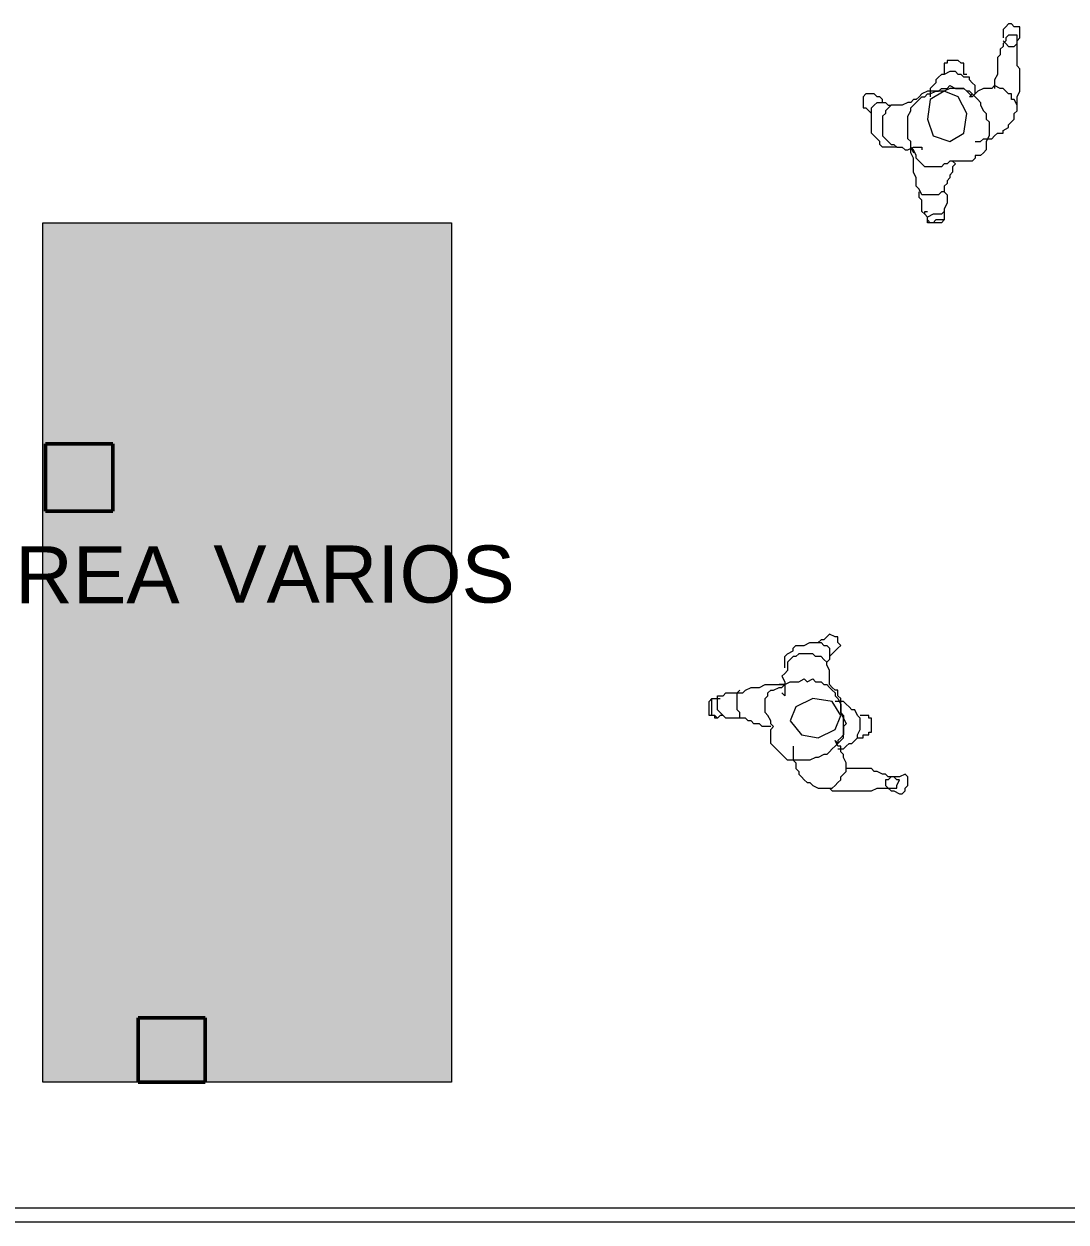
# Model space of a CAD drawing. Header units: millimetres. Extents: x 0.4 to 34.5, y 0.3 to 53.8.
# Drawn here: x 21.354 to 25.293, y 14.209 to 18.738 of the extents above; entities that cross this region are included whole.
import ezdxf

# ---------------------------------------------------------------- set-up
doc = ezdxf.new("R2010")
doc.units = ezdxf.units.MM
doc.header["$MEASUREMENT"] = 0
doc.layers.add('Layer 1', color=7, linetype='Continuous')

msp = doc.modelspace()

# ---------------------------------------------------------------- hatches: boundary and pattern name
at = {"layer": 'Layer 1', "true_color": 0xeee8cc}
msp.add_hatch(color=254, dxfattribs=at).paths.add_polyline_path([(21.4249, 17.987), (22.9701, 17.987), (22.9701, 14.7378), (21.4249, 14.7378)])

# ---------------------------------------------------------------- linework, layer by layer
at = {"layer": 'Layer 1', "lineweight": 0}
for points in [[(25.0551, 18.675), (25.0657, 18.6644), (25.0763, 18.6538), (25.0975, 18.6538), (25.1081, 18.6644), (25.1081, 18.675), (25.1186, 18.6855), (25.1186, 18.6961), (25.1186, 18.7173), (25.1186, 18.7278), (25.0975, 18.7278), (25.0869, 18.7384), (25.0763, 18.7384), (25.0657, 18.7278), (25.0551, 18.7173), (25.0551, 18.7067), (25.0551, 18.6855)], [(25.1081, 18.4209), (25.1081, 18.4315), (25.1081, 18.4527), (25.1081, 18.4632), (25.1186, 18.4844), (25.1186, 18.495), (25.1186, 18.5162), (25.1186, 18.5268), (25.1186, 18.5479), (25.1186, 18.5691), (25.1081, 18.5797), (25.1081, 18.6008), (25.1081, 18.622), (25.1081, 18.6432), (25.1081, 18.6538), (25.1081, 18.675), (25.1081, 18.6961), (25.0869, 18.6961), (25.0763, 18.6961), (25.0657, 18.6855), (25.0657, 18.675), (25.0551, 18.6644), (25.0551, 18.6538), (25.0446, 18.6432), (25.0446, 18.622), (25.034, 18.6114), (25.034, 18.5902), (25.034, 18.5797), (25.034, 18.5691), (25.034, 18.5479), (25.0234, 18.5268), (25.0234, 18.5162), (25.0234, 18.495)], [(24.9176, 18.5479), (24.907, 18.5479), (24.907, 18.5585), (24.907, 18.5691), (24.907, 18.5797), (24.907, 18.5902), (24.8964, 18.5902), (24.8858, 18.6008), (24.8752, 18.6008), (24.8646, 18.6008), (24.854, 18.6008), (24.8435, 18.6008), (24.8435, 18.5902), (24.8329, 18.5902), (24.8329, 18.5797), (24.8329, 18.5691), (24.8329, 18.5585), (24.8329, 18.5479)], [(24.9493, 18.4738), (24.9493, 18.4844), (24.9493, 18.5056), (24.9387, 18.5162), (24.9281, 18.5268), (24.9281, 18.5374), (24.907, 18.5374), (24.8964, 18.5479), (24.8858, 18.5479), (24.8752, 18.5585), (24.854, 18.5585), (24.8329, 18.5479), (24.8223, 18.5479), (24.8117, 18.5374), (24.8011, 18.5268), (24.8011, 18.5162), (24.7906, 18.5056), (24.78, 18.495), (24.78, 18.4844), (24.78, 18.4632)], [(24.9493, 18.2939), (24.9705, 18.2939), (24.9811, 18.3045), (25.0022, 18.3045), (25.0128, 18.3045), (25.0234, 18.3151), (25.034, 18.3257), (25.0551, 18.3257), (25.0551, 18.3362), (25.0763, 18.3468), (25.0763, 18.3574), (25.0869, 18.368), (25.0975, 18.3786), (25.0975, 18.3998), (25.1081, 18.4104), (25.1081, 18.4315), (25.0975, 18.4527), (25.0869, 18.4527), (25.0869, 18.4738), (25.0763, 18.4738), (25.0657, 18.4844), (25.0551, 18.495), (25.0446, 18.495), (25.0234, 18.5056), (25.0128, 18.495), (24.9916, 18.495), (24.9811, 18.495), (24.9599, 18.4844), (24.9493, 18.4738), (24.9387, 18.4632), (24.9281, 18.4632), (24.9387, 18.4738), (24.9281, 18.4844), (24.9176, 18.4844), (24.907, 18.495), (24.8858, 18.495), (24.8752, 18.495), (24.854, 18.495), (24.8329, 18.4844), (24.8223, 18.4844), (24.8011, 18.4844), (24.78, 18.4844), (24.7694, 18.4844), (24.7482, 18.4738), (24.7376, 18.4632), (24.727, 18.4527), (24.7165, 18.4527), (24.7059, 18.4421), (24.6953, 18.4421), (24.6741, 18.4315), (24.653, 18.4315), (24.6424, 18.4315), (24.6318, 18.4315), (24.6106, 18.4104), (24.6106, 18.3998), (24.6, 18.3892), (24.6, 18.3786), (24.6, 18.3574), (24.6, 18.3468), (24.6, 18.3257), (24.6, 18.3151), (24.6106, 18.3045), (24.6212, 18.2939), (24.6318, 18.2833), (24.6424, 18.2833), (24.653, 18.2728), (24.6741, 18.2728), (24.6847, 18.2622), (24.6953, 18.2622), (24.7165, 18.2728), (24.7376, 18.2728), (24.7482, 18.2728), (24.7482, 18.2622)], [(24.9387, 18.4738), (24.9493, 18.4632), (24.9599, 18.4527), (24.9705, 18.4421), (24.9705, 18.4315), (24.9811, 18.4104), (24.9916, 18.3998), (24.9916, 18.3786), (25.0022, 18.368), (25.0022, 18.3468), (25.0022, 18.3257), (25.0022, 18.3151), (24.9916, 18.2939), (24.9916, 18.2833), (24.9916, 18.2622), (24.9811, 18.2516), (24.9705, 18.241), (24.9493, 18.241), (24.9493, 18.2304), (24.9387, 18.2198), (24.9176, 18.2198), (24.8964, 18.2198), (24.8858, 18.2198), (24.8752, 18.2198), (24.854, 18.2198), (24.8435, 18.2092), (24.8329, 18.2092), (24.8223, 18.1987), (24.8011, 18.1987), (24.78, 18.1987), (24.7694, 18.1987), (24.7588, 18.1987), (24.7482, 18.2092), (24.7376, 18.2198), (24.727, 18.2304), (24.727, 18.241), (24.7165, 18.2622), (24.7059, 18.2728), (24.7059, 18.2939), (24.6953, 18.3045), (24.6953, 18.3257), (24.6953, 18.3468), (24.6953, 18.3574), (24.6953, 18.3786), (24.6953, 18.3892), (24.7059, 18.4104), (24.7059, 18.4209), (24.7165, 18.4315), (24.727, 18.4421), (24.7376, 18.4527), (24.7482, 18.4632), (24.7588, 18.4632), (24.7694, 18.4738), (24.78, 18.4738), (24.8011, 18.4844), (24.8117, 18.4844), (24.8223, 18.495), (24.8435, 18.495), (24.854, 18.5056), (24.8752, 18.495), (24.8858, 18.495), (24.907, 18.495), (24.9176, 18.4844), (24.9281, 18.4738), (24.9387, 18.4632)], [(24.7694, 18.3786), (24.7906, 18.3151), (24.854, 18.2939), (24.907, 18.3257), (24.9176, 18.3998), (24.8858, 18.4632), (24.8329, 18.4844), (24.78, 18.4527), (24.7694, 18.3786)], [(24.6, 18.4421), (24.6, 18.4527), (24.5894, 18.4632), (24.5789, 18.4632), (24.5683, 18.4738), (24.5471, 18.4738), (24.5366, 18.4738), (24.526, 18.4632), (24.526, 18.4421), (24.526, 18.4209), (24.5366, 18.4209), (24.5471, 18.4104), (24.5577, 18.3998)], [(24.653, 18.2728), (24.6318, 18.2728), (24.6212, 18.2728), (24.6, 18.2728), (24.5894, 18.2833), (24.5894, 18.2939), (24.5789, 18.3045), (24.5683, 18.3151), (24.5577, 18.3257), (24.5577, 18.3468), (24.5577, 18.368), (24.5577, 18.3892), (24.5577, 18.3998), (24.5577, 18.4209), (24.5683, 18.4315), (24.5789, 18.4421), (24.5894, 18.4421), (24.6106, 18.4421), (24.6212, 18.4315), (24.6318, 18.4315)], [(24.8646, 18.2198), (24.8752, 18.2092), (24.8646, 18.1987), (24.8646, 18.1775), (24.854, 18.1669), (24.854, 18.1563), (24.8435, 18.1458), (24.8435, 18.1352), (24.8329, 18.1246), (24.8329, 18.1034), (24.8223, 18.1034), (24.8117, 18.0928), (24.7906, 18.0928), (24.7694, 18.0928), (24.7588, 18.0928), (24.7482, 18.0928), (24.7376, 18.114), (24.727, 18.1246), (24.727, 18.1458), (24.727, 18.1563), (24.7165, 18.1775), (24.7165, 18.1881), (24.7165, 18.2092), (24.7165, 18.2304), (24.7059, 18.2516), (24.7059, 18.2728), (24.7165, 18.2516)], [(24.8329, 18.1034), (24.8435, 18.0928), (24.8435, 18.0717), (24.8435, 18.0611), (24.8329, 18.0399), (24.8329, 18.0293), (24.8223, 18.0187), (24.8011, 18.0187), (24.7906, 18.0187), (24.7694, 18.0082), (24.7588, 18.0187), (24.7482, 18.0293), (24.7482, 18.0505), (24.7482, 18.0717), (24.7376, 18.0822), (24.7376, 18.1034)], [(24.8329, 18.0399), (24.8329, 18.0399), (24.8329, 18.0293), (24.8329, 18.0187), (24.8329, 18.0082), (24.8329, 17.9976), (24.8223, 17.987), (24.8117, 17.987), (24.8011, 17.987), (24.7906, 17.987), (24.78, 17.987), (24.7694, 17.987), (24.7694, 17.9976), (24.7694, 18.0082), (24.7588, 18.0187), (24.7588, 18.0293), (24.7694, 18.0293)], [(24.8329, 18.0187), (24.8329, 18.0082), (24.8329, 17.9976), (24.8223, 17.9976), (24.8117, 17.9976), (24.8011, 17.9976), (24.7906, 17.987), (24.78, 17.987), (24.7694, 17.9976), (24.7694, 18.0082), (24.7588, 18.0187), (24.7588, 18.0293)], [(21.4249, 17.987), (22.9701, 17.987), (22.9701, 14.7378), (21.4249, 14.7378), (21.4249, 17.987)], [(24.2296, 16.3042), (24.2296, 16.3254), (24.2296, 16.336), (24.2296, 16.3465), (24.2402, 16.3571), (24.2614, 16.3677), (24.2614, 16.3783), (24.272, 16.3888), (24.2825, 16.3888), (24.3037, 16.3888), (24.3248, 16.3994), (24.346, 16.3994), (24.3672, 16.3994), (24.3778, 16.3888), (24.3884, 16.3888), (24.399, 16.3783), (24.399, 16.3571), (24.399, 16.3465), (24.399, 16.336), (24.3884, 16.3254)], [(24.399, 16.3465), (24.4095, 16.3571), (24.4201, 16.3677), (24.4307, 16.3783), (24.4413, 16.3888), (24.4307, 16.3994), (24.4307, 16.4206), (24.4201, 16.4206), (24.399, 16.4312), (24.3884, 16.4206), (24.3778, 16.41), (24.3672, 16.41), (24.3566, 16.3994)], [(24.2614, 16.0078), (24.2614, 15.9867), (24.2614, 15.9655), (24.2614, 15.9549), (24.272, 15.9443), (24.272, 15.9232), (24.2825, 15.9126), (24.2825, 15.902), (24.2931, 15.8914), (24.3037, 15.8808), (24.3143, 15.8702), (24.3248, 15.8702), (24.3354, 15.8597), (24.3566, 15.8491), (24.3672, 15.8491), (24.3884, 15.8491), (24.4095, 15.8491), (24.4201, 15.8597), (24.4307, 15.8702), (24.4413, 15.8808), (24.4413, 15.8914), (24.4519, 15.902), (24.4624, 15.9126), (24.4624, 15.9232), (24.4624, 15.9443), (24.4519, 15.9655), (24.4519, 15.9761), (24.4413, 15.9867), (24.4413, 16.0078), (24.4307, 16.0078), (24.4201, 16.029), (24.4307, 16.0184), (24.4413, 16.029), (24.4519, 16.0396), (24.4519, 16.0502), (24.4519, 16.0608), (24.4519, 16.0819), (24.4519, 16.1031), (24.4519, 16.1137), (24.4413, 16.1348), (24.4413, 16.156), (24.4413, 16.1666), (24.4413, 16.1878), (24.4307, 16.1984), (24.4307, 16.2195), (24.4201, 16.2195), (24.4095, 16.2301), (24.399, 16.2407), (24.399, 16.2618), (24.399, 16.283), (24.399, 16.2936), (24.3884, 16.3148), (24.3884, 16.3254), (24.3778, 16.336), (24.3672, 16.3465), (24.346, 16.3465), (24.3354, 16.3571), (24.3248, 16.3571), (24.3037, 16.3571), (24.2825, 16.3571), (24.272, 16.3465), (24.2614, 16.3465), (24.2508, 16.336), (24.2402, 16.3254), (24.2402, 16.3148), (24.2402, 16.2936), (24.2296, 16.283), (24.219, 16.2724), (24.2296, 16.2512), (24.2296, 16.2407), (24.2296, 16.2195), (24.2296, 16.1984), (24.219, 16.2089)], [(24.0708, 16.1137), (24.0497, 16.1137), (24.0285, 16.1137), (24.0179, 16.1137), (24.0074, 16.1137), (23.9968, 16.1242), (23.9862, 16.1348), (23.9756, 16.1454), (23.9756, 16.1666), (23.9756, 16.1772), (23.9756, 16.1984), (23.9968, 16.1984), (24.0074, 16.2089), (24.0285, 16.2089), (24.0497, 16.2089), (24.0603, 16.2195)], [(24.4307, 16.0184), (24.4201, 16.0078), (24.4095, 15.9972), (24.399, 15.9867), (24.3884, 15.9761), (24.3778, 15.9761), (24.3566, 15.9655), (24.346, 15.9655), (24.3248, 15.9549), (24.3143, 15.9549), (24.2931, 15.9549), (24.272, 15.9549), (24.2614, 15.9549), (24.2402, 15.9549), (24.2296, 15.9655), (24.219, 15.9761), (24.2084, 15.9867), (24.1978, 15.9972), (24.1873, 16.0078), (24.1767, 16.0184), (24.1767, 16.0396), (24.1767, 16.0502), (24.1767, 16.0714), (24.1873, 16.0819), (24.1767, 16.0925), (24.1767, 16.1031), (24.1661, 16.1242), (24.1555, 16.1348), (24.1555, 16.156), (24.1555, 16.1666), (24.1555, 16.1878), (24.1661, 16.1984), (24.1661, 16.2089), (24.1767, 16.2195), (24.1873, 16.2195), (24.2084, 16.2301), (24.219, 16.2301), (24.2296, 16.2407), (24.2508, 16.2512), (24.2614, 16.2512), (24.2825, 16.2512), (24.3037, 16.2618), (24.3143, 16.2512), (24.3354, 16.2618), (24.346, 16.2512), (24.3672, 16.2512), (24.3778, 16.2407), (24.3884, 16.2407), (24.399, 16.2301), (24.4095, 16.2195), (24.4201, 16.2089), (24.4201, 16.1984), (24.4307, 16.1878), (24.4413, 16.1666), (24.4413, 16.156), (24.4413, 16.1348), (24.4519, 16.1242), (24.4519, 16.1137), (24.4624, 16.0925), (24.4519, 16.0819), (24.4519, 16.0608), (24.4519, 16.0502), (24.4413, 16.0396), (24.4307, 16.029), (24.4307, 16.0184)], [(23.9968, 16.1242), (23.9968, 16.1242), (23.9862, 16.1242), (23.9756, 16.1137), (23.965, 16.1242), (23.9544, 16.1242), (23.9439, 16.1242), (23.9439, 16.1348), (23.9439, 16.1454), (23.9439, 16.156), (23.9439, 16.1666), (23.9439, 16.1772), (23.9544, 16.1878), (23.965, 16.1878), (23.9756, 16.1878), (23.9862, 16.1878)], [(23.9756, 16.1137), (23.965, 16.1137), (23.965, 16.1242), (23.9544, 16.1242), (23.9544, 16.1348), (23.9544, 16.1454), (23.9544, 16.156), (23.9544, 16.1666), (23.9544, 16.1772), (23.9544, 16.1878), (23.965, 16.1878), (23.9756, 16.1878), (23.9862, 16.1878)], [(24.3354, 16.1878), (24.272, 16.156), (24.2508, 16.1031), (24.2931, 16.0502), (24.3566, 16.0396), (24.4201, 16.0714), (24.4413, 16.1242), (24.4095, 16.1772), (24.3354, 16.1878)], [(24.4307, 15.9972), (24.4519, 15.9972), (24.4624, 16.0078), (24.473, 16.0184), (24.4836, 16.0184), (24.4942, 16.029), (24.5048, 16.0396), (24.5048, 16.0502), (24.5154, 16.0714), (24.5154, 16.0819), (24.5154, 16.1031), (24.5154, 16.1137), (24.5048, 16.1242), (24.4942, 16.1454), (24.4836, 16.1454), (24.473, 16.156), (24.4624, 16.1666), (24.4519, 16.1772), (24.4413, 16.1772), (24.4201, 16.1772)], [(24.5048, 16.0396), (24.5048, 16.0396), (24.5154, 16.0396), (24.526, 16.0396), (24.526, 16.0502), (24.5366, 16.0502), (24.5471, 16.0502), (24.5471, 16.0608), (24.5577, 16.0608), (24.5577, 16.0714), (24.5577, 16.0819), (24.5577, 16.0925), (24.5577, 16.1031), (24.5577, 16.1137), (24.5471, 16.1137), (24.5471, 16.1242), (24.5366, 16.1242), (24.526, 16.1242), (24.5154, 16.1242)], [(24.3778, 15.8491), (24.399, 15.8491), (24.4095, 15.8385), (24.4201, 15.8385), (24.4413, 15.8385), (24.4519, 15.8385), (24.473, 15.8385), (24.4836, 15.8385), (24.5048, 15.8385), (24.526, 15.8385), (24.5471, 15.8385), (24.5577, 15.8385), (24.5789, 15.8491), (24.6, 15.8491), (24.6106, 15.8491), (24.6318, 15.8491), (24.653, 15.8491), (24.653, 15.8597), (24.6636, 15.8808), (24.653, 15.8808), (24.6424, 15.8914), (24.6212, 15.8914), (24.6106, 15.902), (24.6, 15.902), (24.5789, 15.9126), (24.5683, 15.9126), (24.5577, 15.9232), (24.5366, 15.9232), (24.526, 15.9232), (24.5048, 15.9232), (24.4942, 15.9232), (24.473, 15.9232), (24.4624, 15.9232)], [(24.6318, 15.8914), (24.6212, 15.8808), (24.6106, 15.8808), (24.6106, 15.8597), (24.6212, 15.8491), (24.6318, 15.8385), (24.6424, 15.8385), (24.6636, 15.8279), (24.6741, 15.8279), (24.6847, 15.8385), (24.6847, 15.8491), (24.6953, 15.8597), (24.6953, 15.8808), (24.6953, 15.8914), (24.6847, 15.902), (24.6636, 15.8914), (24.6424, 15.8914)]]:
    msp.add_lwpolyline(points, dxfattribs=at)
at = {"layer": 'Layer 1', "color": 7, "lineweight": 5, "true_color": 0xffffff}
for points in [[(25.0551, 18.675), (25.0657, 18.6644), (25.0763, 18.6538), (25.0975, 18.6538), (25.1081, 18.6644), (25.1081, 18.675), (25.1186, 18.6855), (25.1186, 18.6961), (25.1186, 18.7173), (25.1186, 18.7278), (25.0975, 18.7278), (25.0869, 18.7384), (25.0763, 18.7384), (25.0657, 18.7278), (25.0551, 18.7173), (25.0551, 18.7067), (25.0551, 18.6855)], [(25.1081, 18.4209), (25.1081, 18.4315), (25.1081, 18.4527), (25.1081, 18.4632), (25.1186, 18.4844), (25.1186, 18.495), (25.1186, 18.5162), (25.1186, 18.5268), (25.1186, 18.5479), (25.1186, 18.5691), (25.1081, 18.5797), (25.1081, 18.6008), (25.1081, 18.622), (25.1081, 18.6432), (25.1081, 18.6538), (25.1081, 18.675), (25.1081, 18.6961), (25.0869, 18.6961), (25.0763, 18.6961), (25.0657, 18.6855), (25.0657, 18.675), (25.0551, 18.6644), (25.0551, 18.6538), (25.0446, 18.6432), (25.0446, 18.622), (25.034, 18.6114), (25.034, 18.5902), (25.034, 18.5797), (25.034, 18.5691), (25.034, 18.5479), (25.0234, 18.5268), (25.0234, 18.5162), (25.0234, 18.495)], [(24.9176, 18.5479), (24.907, 18.5479), (24.907, 18.5585), (24.907, 18.5691), (24.907, 18.5797), (24.907, 18.5902), (24.8964, 18.5902), (24.8858, 18.6008), (24.8752, 18.6008), (24.8646, 18.6008), (24.854, 18.6008), (24.8435, 18.6008), (24.8435, 18.5902), (24.8329, 18.5902), (24.8329, 18.5797), (24.8329, 18.5691), (24.8329, 18.5585), (24.8329, 18.5479)], [(24.9493, 18.4738), (24.9493, 18.4844), (24.9493, 18.5056), (24.9387, 18.5162), (24.9281, 18.5268), (24.9281, 18.5374), (24.907, 18.5374), (24.8964, 18.5479), (24.8858, 18.5479), (24.8752, 18.5585), (24.854, 18.5585), (24.8329, 18.5479), (24.8223, 18.5479), (24.8117, 18.5374), (24.8011, 18.5268), (24.8011, 18.5162), (24.7906, 18.5056), (24.78, 18.495), (24.78, 18.4844), (24.78, 18.4632)], [(24.9493, 18.2939), (24.9705, 18.2939), (24.9811, 18.3045), (25.0022, 18.3045), (25.0128, 18.3045), (25.0234, 18.3151), (25.034, 18.3257), (25.0551, 18.3257), (25.0551, 18.3362), (25.0763, 18.3468), (25.0763, 18.3574), (25.0869, 18.368), (25.0975, 18.3786), (25.0975, 18.3998), (25.1081, 18.4104), (25.1081, 18.4315), (25.0975, 18.4527), (25.0869, 18.4527), (25.0869, 18.4738), (25.0763, 18.4738), (25.0657, 18.4844), (25.0551, 18.495), (25.0446, 18.495), (25.0234, 18.5056), (25.0128, 18.495), (24.9916, 18.495), (24.9811, 18.495), (24.9599, 18.4844), (24.9493, 18.4738), (24.9387, 18.4632), (24.9281, 18.4632), (24.9387, 18.4738), (24.9281, 18.4844), (24.9176, 18.4844), (24.907, 18.495), (24.8858, 18.495), (24.8752, 18.495), (24.854, 18.495), (24.8329, 18.4844), (24.8223, 18.4844), (24.8011, 18.4844), (24.78, 18.4844), (24.7694, 18.4844), (24.7482, 18.4738), (24.7376, 18.4632), (24.727, 18.4527), (24.7165, 18.4527), (24.7059, 18.4421), (24.6953, 18.4421), (24.6741, 18.4315), (24.653, 18.4315), (24.6424, 18.4315), (24.6318, 18.4315), (24.6106, 18.4104), (24.6106, 18.3998), (24.6, 18.3892), (24.6, 18.3786), (24.6, 18.3574), (24.6, 18.3468), (24.6, 18.3257), (24.6, 18.3151), (24.6106, 18.3045), (24.6212, 18.2939), (24.6318, 18.2833), (24.6424, 18.2833), (24.653, 18.2728), (24.6741, 18.2728), (24.6847, 18.2622), (24.6953, 18.2622), (24.7165, 18.2728), (24.7376, 18.2728), (24.7482, 18.2728), (24.7482, 18.2622)], [(24.9387, 18.4738), (24.9493, 18.4632), (24.9599, 18.4527), (24.9705, 18.4421), (24.9705, 18.4315), (24.9811, 18.4104), (24.9916, 18.3998), (24.9916, 18.3786), (25.0022, 18.368), (25.0022, 18.3468), (25.0022, 18.3257), (25.0022, 18.3151), (24.9916, 18.2939), (24.9916, 18.2833), (24.9916, 18.2622), (24.9811, 18.2516), (24.9705, 18.241), (24.9493, 18.241), (24.9493, 18.2304), (24.9387, 18.2198), (24.9176, 18.2198), (24.8964, 18.2198), (24.8858, 18.2198), (24.8752, 18.2198), (24.854, 18.2198), (24.8435, 18.2092), (24.8329, 18.2092), (24.8223, 18.1987), (24.8011, 18.1987), (24.78, 18.1987), (24.7694, 18.1987), (24.7588, 18.1987), (24.7482, 18.2092), (24.7376, 18.2198), (24.727, 18.2304), (24.727, 18.241), (24.7165, 18.2622), (24.7059, 18.2728), (24.7059, 18.2939), (24.6953, 18.3045), (24.6953, 18.3257), (24.6953, 18.3468), (24.6953, 18.3574), (24.6953, 18.3786), (24.6953, 18.3892), (24.7059, 18.4104), (24.7059, 18.4209), (24.7165, 18.4315), (24.727, 18.4421), (24.7376, 18.4527), (24.7482, 18.4632), (24.7588, 18.4632), (24.7694, 18.4738), (24.78, 18.4738), (24.8011, 18.4844), (24.8117, 18.4844), (24.8223, 18.495), (24.8435, 18.495), (24.854, 18.5056), (24.8752, 18.495), (24.8858, 18.495), (24.907, 18.495), (24.9176, 18.4844), (24.9281, 18.4738), (24.9387, 18.4632)], [(24.7694, 18.3786), (24.7906, 18.3151), (24.854, 18.2939), (24.907, 18.3257), (24.9176, 18.3998), (24.8858, 18.4632), (24.8329, 18.4844), (24.78, 18.4527), (24.7694, 18.3786)], [(24.6, 18.4421), (24.6, 18.4527), (24.5894, 18.4632), (24.5789, 18.4632), (24.5683, 18.4738), (24.5471, 18.4738), (24.5366, 18.4738), (24.526, 18.4632), (24.526, 18.4421), (24.526, 18.4209), (24.5366, 18.4209), (24.5471, 18.4104), (24.5577, 18.3998)], [(24.653, 18.2728), (24.6318, 18.2728), (24.6212, 18.2728), (24.6, 18.2728), (24.5894, 18.2833), (24.5894, 18.2939), (24.5789, 18.3045), (24.5683, 18.3151), (24.5577, 18.3257), (24.5577, 18.3468), (24.5577, 18.368), (24.5577, 18.3892), (24.5577, 18.3998), (24.5577, 18.4209), (24.5683, 18.4315), (24.5789, 18.4421), (24.5894, 18.4421), (24.6106, 18.4421), (24.6212, 18.4315), (24.6318, 18.4315)], [(24.8646, 18.2198), (24.8752, 18.2092), (24.8646, 18.1987), (24.8646, 18.1775), (24.854, 18.1669), (24.854, 18.1563), (24.8435, 18.1458), (24.8435, 18.1352), (24.8329, 18.1246), (24.8329, 18.1034), (24.8223, 18.1034), (24.8117, 18.0928), (24.7906, 18.0928), (24.7694, 18.0928), (24.7588, 18.0928), (24.7482, 18.0928), (24.7376, 18.114), (24.727, 18.1246), (24.727, 18.1458), (24.727, 18.1563), (24.7165, 18.1775), (24.7165, 18.1881), (24.7165, 18.2092), (24.7165, 18.2304), (24.7059, 18.2516), (24.7059, 18.2728), (24.7165, 18.2516)], [(24.8329, 18.1034), (24.8435, 18.0928), (24.8435, 18.0717), (24.8435, 18.0611), (24.8329, 18.0399), (24.8329, 18.0293), (24.8223, 18.0187), (24.8011, 18.0187), (24.7906, 18.0187), (24.7694, 18.0082), (24.7588, 18.0187), (24.7482, 18.0293), (24.7482, 18.0505), (24.7482, 18.0717), (24.7376, 18.0822), (24.7376, 18.1034)], [(24.8329, 18.0399), (24.8329, 18.0399), (24.8329, 18.0293), (24.8329, 18.0187), (24.8329, 18.0082), (24.8329, 17.9976), (24.8223, 17.987), (24.8117, 17.987), (24.8011, 17.987), (24.7906, 17.987), (24.78, 17.987), (24.7694, 17.987), (24.7694, 17.9976), (24.7694, 18.0082), (24.7588, 18.0187), (24.7588, 18.0293), (24.7694, 18.0293)], [(24.8329, 18.0187), (24.8329, 18.0082), (24.8329, 17.9976), (24.8223, 17.9976), (24.8117, 17.9976), (24.8011, 17.9976), (24.7906, 17.987), (24.78, 17.987), (24.7694, 17.9976), (24.7694, 18.0082), (24.7588, 18.0187), (24.7588, 18.0293)], [(21.4355, 17.1509), (21.6472, 17.1509)], [(24.2296, 16.3042), (24.2296, 16.3254), (24.2296, 16.336), (24.2296, 16.3465), (24.2402, 16.3571), (24.2614, 16.3677), (24.2614, 16.3783), (24.272, 16.3888), (24.2825, 16.3888), (24.3037, 16.3888), (24.3248, 16.3994), (24.346, 16.3994), (24.3672, 16.3994), (24.3778, 16.3888), (24.3884, 16.3888), (24.399, 16.3783), (24.399, 16.3571), (24.399, 16.3465), (24.399, 16.336), (24.3884, 16.3254)], [(24.399, 16.3465), (24.4095, 16.3571), (24.4201, 16.3677), (24.4307, 16.3783), (24.4413, 16.3888), (24.4307, 16.3994), (24.4307, 16.4206), (24.4201, 16.4206), (24.399, 16.4312), (24.3884, 16.4206), (24.3778, 16.41), (24.3672, 16.41), (24.3566, 16.3994)], [(24.2614, 16.0078), (24.2614, 15.9867), (24.2614, 15.9655), (24.2614, 15.9549), (24.272, 15.9443), (24.272, 15.9232), (24.2825, 15.9126), (24.2825, 15.902), (24.2931, 15.8914), (24.3037, 15.8808), (24.3143, 15.8702), (24.3248, 15.8702), (24.3354, 15.8597), (24.3566, 15.8491), (24.3672, 15.8491), (24.3884, 15.8491), (24.4095, 15.8491), (24.4201, 15.8597), (24.4307, 15.8702), (24.4413, 15.8808), (24.4413, 15.8914), (24.4519, 15.902), (24.4624, 15.9126), (24.4624, 15.9232), (24.4624, 15.9443), (24.4519, 15.9655), (24.4519, 15.9761), (24.4413, 15.9867), (24.4413, 16.0078), (24.4307, 16.0078), (24.4201, 16.029), (24.4307, 16.0184), (24.4413, 16.029), (24.4519, 16.0396), (24.4519, 16.0502), (24.4519, 16.0608), (24.4519, 16.0819), (24.4519, 16.1031), (24.4519, 16.1137), (24.4413, 16.1348), (24.4413, 16.156), (24.4413, 16.1666), (24.4413, 16.1878), (24.4307, 16.1984), (24.4307, 16.2195), (24.4201, 16.2195), (24.4095, 16.2301), (24.399, 16.2407), (24.399, 16.2618), (24.399, 16.283), (24.399, 16.2936), (24.3884, 16.3148), (24.3884, 16.3254), (24.3778, 16.336), (24.3672, 16.3465), (24.346, 16.3465), (24.3354, 16.3571), (24.3248, 16.3571), (24.3037, 16.3571), (24.2825, 16.3571), (24.272, 16.3465), (24.2614, 16.3465), (24.2508, 16.336), (24.2402, 16.3254), (24.2402, 16.3148), (24.2402, 16.2936), (24.2296, 16.283), (24.219, 16.2724), (24.2296, 16.2512), (24.2296, 16.2407), (24.2296, 16.2195), (24.2296, 16.1984), (24.219, 16.2089)], [(24.0708, 16.1137), (24.0497, 16.1137), (24.0285, 16.1137), (24.0179, 16.1137), (24.0074, 16.1137), (23.9968, 16.1242), (23.9862, 16.1348), (23.9756, 16.1454), (23.9756, 16.1666), (23.9756, 16.1772), (23.9756, 16.1984), (23.9968, 16.1984), (24.0074, 16.2089), (24.0285, 16.2089), (24.0497, 16.2089), (24.0603, 16.2195)], [(24.4307, 16.0184), (24.4201, 16.0078), (24.4095, 15.9972), (24.399, 15.9867), (24.3884, 15.9761), (24.3778, 15.9761), (24.3566, 15.9655), (24.346, 15.9655), (24.3248, 15.9549), (24.3143, 15.9549), (24.2931, 15.9549), (24.272, 15.9549), (24.2614, 15.9549), (24.2402, 15.9549), (24.2296, 15.9655), (24.219, 15.9761), (24.2084, 15.9867), (24.1978, 15.9972), (24.1873, 16.0078), (24.1767, 16.0184), (24.1767, 16.0396), (24.1767, 16.0502), (24.1767, 16.0714), (24.1873, 16.0819), (24.1767, 16.0925), (24.1767, 16.1031), (24.1661, 16.1242), (24.1555, 16.1348), (24.1555, 16.156), (24.1555, 16.1666), (24.1555, 16.1878), (24.1661, 16.1984), (24.1661, 16.2089), (24.1767, 16.2195), (24.1873, 16.2195), (24.2084, 16.2301), (24.219, 16.2301), (24.2296, 16.2407), (24.2508, 16.2512), (24.2614, 16.2512), (24.2825, 16.2512), (24.3037, 16.2618), (24.3143, 16.2512), (24.3354, 16.2618), (24.346, 16.2512), (24.3672, 16.2512), (24.3778, 16.2407), (24.3884, 16.2407), (24.399, 16.2301), (24.4095, 16.2195), (24.4201, 16.2089), (24.4201, 16.1984), (24.4307, 16.1878), (24.4413, 16.1666), (24.4413, 16.156), (24.4413, 16.1348), (24.4519, 16.1242), (24.4519, 16.1137), (24.4624, 16.0925), (24.4519, 16.0819), (24.4519, 16.0608), (24.4519, 16.0502), (24.4413, 16.0396), (24.4307, 16.029), (24.4307, 16.0184)], [(23.9968, 16.1242), (23.9968, 16.1242), (23.9862, 16.1242), (23.9756, 16.1137), (23.965, 16.1242), (23.9544, 16.1242), (23.9439, 16.1242), (23.9439, 16.1348), (23.9439, 16.1454), (23.9439, 16.156), (23.9439, 16.1666), (23.9439, 16.1772), (23.9544, 16.1878), (23.965, 16.1878), (23.9756, 16.1878), (23.9862, 16.1878)], [(23.9756, 16.1137), (23.965, 16.1137), (23.965, 16.1242), (23.9544, 16.1242), (23.9544, 16.1348), (23.9544, 16.1454), (23.9544, 16.156), (23.9544, 16.1666), (23.9544, 16.1772), (23.9544, 16.1878), (23.965, 16.1878), (23.9756, 16.1878), (23.9862, 16.1878)], [(24.3354, 16.1878), (24.272, 16.156), (24.2508, 16.1031), (24.2931, 16.0502), (24.3566, 16.0396), (24.4201, 16.0714), (24.4413, 16.1242), (24.4095, 16.1772), (24.3354, 16.1878)], [(24.4307, 15.9972), (24.4519, 15.9972), (24.4624, 16.0078), (24.473, 16.0184), (24.4836, 16.0184), (24.4942, 16.029), (24.5048, 16.0396), (24.5048, 16.0502), (24.5154, 16.0714), (24.5154, 16.0819), (24.5154, 16.1031), (24.5154, 16.1137), (24.5048, 16.1242), (24.4942, 16.1454), (24.4836, 16.1454), (24.473, 16.156), (24.4624, 16.1666), (24.4519, 16.1772), (24.4413, 16.1772), (24.4201, 16.1772)], [(24.5048, 16.0396), (24.5048, 16.0396), (24.5154, 16.0396), (24.526, 16.0396), (24.526, 16.0502), (24.5366, 16.0502), (24.5471, 16.0502), (24.5471, 16.0608), (24.5577, 16.0608), (24.5577, 16.0714), (24.5577, 16.0819), (24.5577, 16.0925), (24.5577, 16.1031), (24.5577, 16.1137), (24.5471, 16.1137), (24.5471, 16.1242), (24.5366, 16.1242), (24.526, 16.1242), (24.5154, 16.1242)], [(24.3778, 15.8491), (24.399, 15.8491), (24.4095, 15.8385), (24.4201, 15.8385), (24.4413, 15.8385), (24.4519, 15.8385), (24.473, 15.8385), (24.4836, 15.8385), (24.5048, 15.8385), (24.526, 15.8385), (24.5471, 15.8385), (24.5577, 15.8385), (24.5789, 15.8491), (24.6, 15.8491), (24.6106, 15.8491), (24.6318, 15.8491), (24.653, 15.8491), (24.653, 15.8597), (24.6636, 15.8808), (24.653, 15.8808), (24.6424, 15.8914), (24.6212, 15.8914), (24.6106, 15.902), (24.6, 15.902), (24.5789, 15.9126), (24.5683, 15.9126), (24.5577, 15.9232), (24.5366, 15.9232), (24.526, 15.9232), (24.5048, 15.9232), (24.4942, 15.9232), (24.473, 15.9232), (24.4624, 15.9232)], [(24.6318, 15.8914), (24.6212, 15.8808), (24.6106, 15.8808), (24.6106, 15.8597), (24.6212, 15.8491), (24.6318, 15.8385), (24.6424, 15.8385), (24.6636, 15.8279), (24.6741, 15.8279), (24.6847, 15.8385), (24.6847, 15.8491), (24.6953, 15.8597), (24.6953, 15.8808), (24.6953, 15.8914), (24.6847, 15.902), (24.6636, 15.8914), (24.6424, 15.8914)], [(25.4679, 14.2615), (20.0385, 14.2615)], [(25.4679, 14.2086), (19.9856, 14.2086)]]:
    msp.add_lwpolyline(points, dxfattribs=at)
at = {"layer": 'Layer 1', "color": 96, "lineweight": 5, "true_color": 0x008000}
msp.add_lwpolyline([(21.4249, 17.987), (22.9701, 17.987), (22.9701, 14.7378), (21.4249, 14.7378), (21.4249, 17.987)], dxfattribs=at)
at = {"layer": 'Layer 1', "color": 7, "lineweight": 50, "true_color": 0xffffff}
for points in [[(21.6895, 17.1509), (21.4355, 17.1509)], [(21.4355, 17.1509), (21.4355, 16.8969)], [(21.6895, 16.8969), (21.6895, 17.1509)], [(21.4355, 16.8969), (21.6895, 16.8969)], [(22.0388, 14.9812), (21.7848, 14.9812)], [(21.7848, 14.9812), (21.7848, 14.7378)], [(22.0388, 14.7378), (22.0388, 14.9812)], [(21.7848, 14.7378), (22.0388, 14.7378)]]:
    msp.add_lwpolyline(points, dxfattribs=at)
at = {"layer": 'Layer 1', "lineweight": 0}
msp.add_open_spline([(24.1767, 16.0819), (24.1767, 16.0819), (24.1661, 16.0819), (24.1661, 16.0819), (24.1661, 16.0819), (24.1555, 16.0819), (24.1555, 16.0819), (24.1555, 16.0819), (24.1449, 16.0819), (24.1449, 16.0819), (24.1449, 16.0819), (24.1344, 16.0925), (24.1344, 16.0925), (24.1344, 16.0925), (24.1132, 16.0925), (24.1132, 16.0925), (24.1132, 16.0925), (24.1026, 16.1031), (24.1026, 16.1031), (24.1026, 16.1031), (24.092, 16.1031), (24.092, 16.1031), (24.092, 16.1031), (24.0814, 16.1137), (24.0814, 16.1137), (24.0814, 16.1137), (24.0603, 16.1137), (24.0603, 16.1137), (24.0603, 16.1137), (24.0603, 16.1348), (24.0603, 16.1348), (24.0603, 16.1348), (24.0497, 16.1454), (24.0497, 16.1454), (24.0497, 16.1454), (24.0497, 16.1666), (24.0497, 16.1666), (24.0497, 16.1666), (24.0497, 16.1772), (24.0497, 16.1772), (24.0497, 16.1772), (24.0497, 16.1984), (24.0497, 16.1984), (24.0497, 16.1984), (24.0497, 16.2089), (24.0497, 16.2089), (24.0497, 16.2089), (24.0708, 16.2089), (24.0708, 16.2089), (24.0708, 16.2089), (24.0814, 16.2195), (24.0814, 16.2195), (24.0814, 16.2195), (24.1026, 16.2301), (24.1026, 16.2301), (24.1026, 16.2301), (24.1238, 16.2301), (24.1238, 16.2301), (24.1238, 16.2301), (24.1344, 16.2301), (24.1344, 16.2301), (24.1344, 16.2301), (24.1555, 16.2407), (24.1555, 16.2407), (24.1555, 16.2407), (24.1661, 16.2407), (24.1661, 16.2407), (24.1661, 16.2407), (24.1873, 16.2407), (24.1873, 16.2407), (24.1873, 16.2407), (24.2084, 16.2407), (24.2084, 16.2407), (24.2084, 16.2407), (24.2296, 16.2407), (24.2296, 16.2407), (24.2296, 16.2407), (24.2084, 16.2407), (24.2084, 16.2407)], degree=3, knots=[0, 0, 0, 0, 1, 1, 1, 2, 2, 2, 3, 3, 3, 4, 4, 4, 5, 5, 5, 6, 6, 6, 7, 7, 7, 8, 8, 8, 9, 9, 9, 10, 10, 10, 11, 11, 11, 12, 12, 12, 13, 13, 13, 14, 14, 14, 15, 15, 15, 16, 16, 16, 17, 17, 17, 18, 18, 18, 19, 19, 19, 20, 20, 20, 21, 21, 21, 22, 22, 22, 23, 23, 23, 24, 24, 24, 25, 25, 25, 26, 26, 26, 26], dxfattribs=at)
at = {"layer": 'Layer 1', "color": 7, "lineweight": 5, "true_color": 0xffffff}
msp.add_open_spline([(24.1767, 16.0819), (24.1767, 16.0819), (24.1661, 16.0819), (24.1661, 16.0819), (24.1661, 16.0819), (24.1555, 16.0819), (24.1555, 16.0819), (24.1555, 16.0819), (24.1449, 16.0819), (24.1449, 16.0819), (24.1449, 16.0819), (24.1344, 16.0925), (24.1344, 16.0925), (24.1344, 16.0925), (24.1132, 16.0925), (24.1132, 16.0925), (24.1132, 16.0925), (24.1026, 16.1031), (24.1026, 16.1031), (24.1026, 16.1031), (24.092, 16.1031), (24.092, 16.1031), (24.092, 16.1031), (24.0814, 16.1137), (24.0814, 16.1137), (24.0814, 16.1137), (24.0603, 16.1137), (24.0603, 16.1137), (24.0603, 16.1137), (24.0603, 16.1348), (24.0603, 16.1348), (24.0603, 16.1348), (24.0497, 16.1454), (24.0497, 16.1454), (24.0497, 16.1454), (24.0497, 16.1666), (24.0497, 16.1666), (24.0497, 16.1666), (24.0497, 16.1772), (24.0497, 16.1772), (24.0497, 16.1772), (24.0497, 16.1984), (24.0497, 16.1984), (24.0497, 16.1984), (24.0497, 16.2089), (24.0497, 16.2089), (24.0497, 16.2089), (24.0708, 16.2089), (24.0708, 16.2089), (24.0708, 16.2089), (24.0814, 16.2195), (24.0814, 16.2195), (24.0814, 16.2195), (24.1026, 16.2301), (24.1026, 16.2301), (24.1026, 16.2301), (24.1238, 16.2301), (24.1238, 16.2301), (24.1238, 16.2301), (24.1344, 16.2301), (24.1344, 16.2301), (24.1344, 16.2301), (24.1555, 16.2407), (24.1555, 16.2407), (24.1555, 16.2407), (24.1661, 16.2407), (24.1661, 16.2407), (24.1661, 16.2407), (24.1873, 16.2407), (24.1873, 16.2407), (24.1873, 16.2407), (24.2084, 16.2407), (24.2084, 16.2407), (24.2084, 16.2407), (24.2296, 16.2407), (24.2296, 16.2407), (24.2296, 16.2407), (24.2084, 16.2407), (24.2084, 16.2407)], degree=3, knots=[0, 0, 0, 0, 1, 1, 1, 2, 2, 2, 3, 3, 3, 4, 4, 4, 5, 5, 5, 6, 6, 6, 7, 7, 7, 8, 8, 8, 9, 9, 9, 10, 10, 10, 11, 11, 11, 12, 12, 12, 13, 13, 13, 14, 14, 14, 15, 15, 15, 16, 16, 16, 17, 17, 17, 18, 18, 18, 19, 19, 19, 20, 20, 20, 21, 21, 21, 22, 22, 22, 23, 23, 23, 24, 24, 24, 25, 25, 25, 26, 26, 26, 26], dxfattribs=at)

# ---------------------------------------------------------------- texts
at = {"layer": 'Layer 1', "color": 7, "true_color": 0xffffff, "char_height": 0.215907, "attachment_point": 7}
for s, insert in [('\\fArial|b0|i0|c0|p34;\\W1.00379;AREA', (21.118, 16.5477)), ('\\fArial|b0|i0|c0|p34;\\W1; VARIOS', (21.9858, 16.5477))]:
    msp.add_mtext(s, dxfattribs=dict(at, insert=insert))

doc.saveas('drawing.dxf')
